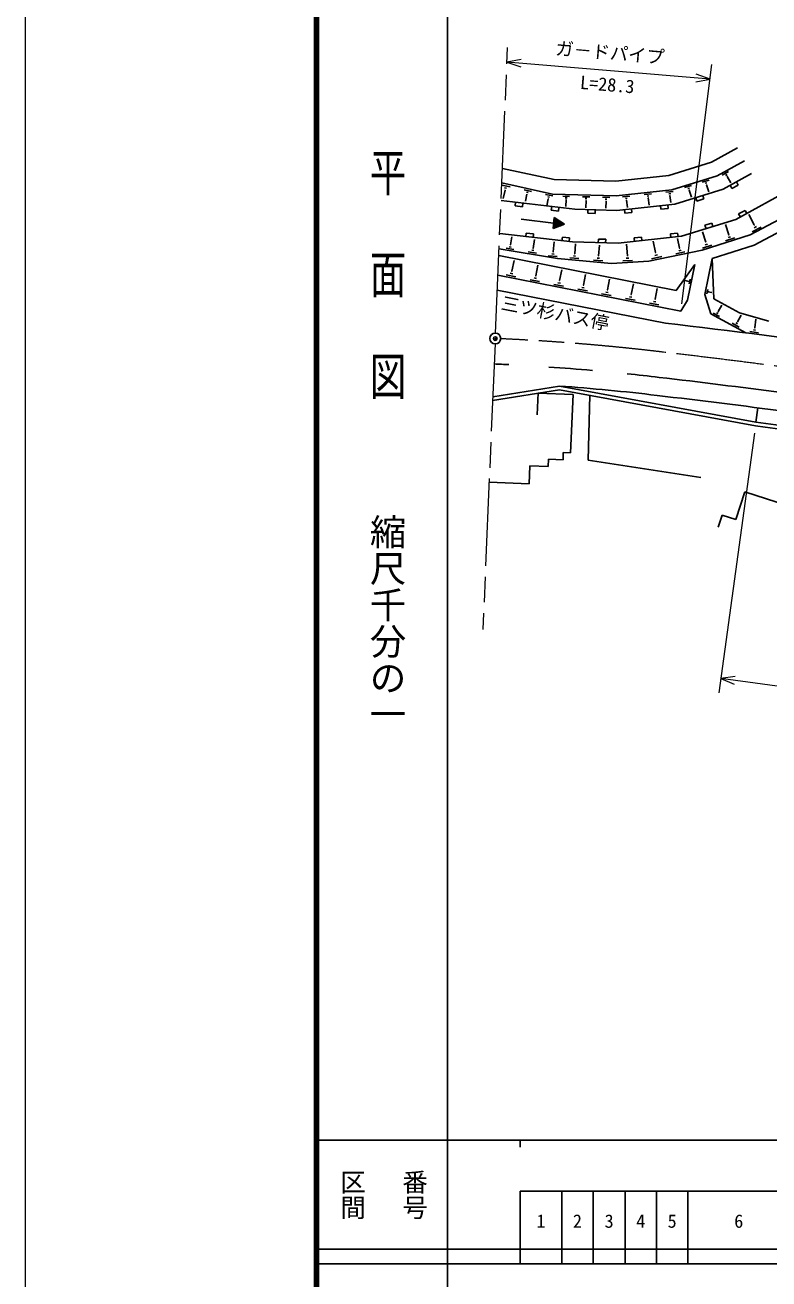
# Model space of a CAD drawing. Units: millimetres, scale not verified. Extents: x 0 to 700000, y -47500 to 447500.
# Drawn here: x 0 to 102141, y 185930 to 358107 of the extents above; entities that cross this region are included whole.
import ezdxf
from ezdxf.enums import TextEntityAlignment as Align

# ---------------------------------------------------------------- set-up
doc = ezdxf.new("R2010")
doc.units = ezdxf.units.MM
doc.header["$LTSCALE"] = 1000
doc.header["$PDMODE"] = 32
doc.header["$PDSIZE"] = 500
doc.linetypes.add('CHAIN', pattern=[18.5, 12, -1.5, 3.5, -1.5])
doc.layers.add('作業レイヤ1', color=7, linetype='Continuous', lineweight=13)
doc.layers.add('作業ﾚｲﾔ1', color=7, linetype='Continuous', lineweight=25)
doc.styles.add('@ＭＳ ゴシック', font='')
doc.styles.add('ＭＳ ゴシック', font='')
doc.styles.get('@ＭＳ ゴシック').set_extended_font_data('@MS Gothic')
doc.styles.get('ＭＳ ゴシック').set_extended_font_data('MS Gothic')

msp = doc.modelspace()

# ---------------------------------------------------------------- linework, layer by layer
at = {"layer": '作業レイヤ1'}
msp.add_lwpolyline([(0, -47500), (700000, -47500), (700000, 447500), (0, 447500)], close=True, dxfattribs=at)
at = {"layer": '作業ﾚｲﾔ1', "lineweight": 140}
msp.add_line((40000, 380000), (40000, 20000), dxfattribs=at)
at = {"layer": '作業ﾚｲﾔ1'}
for p, q in [((58000, 370000), (58000, 20000)), ((94272, 339273), (97823, 341230)), ((88399, 337468), (94272, 339273)), ((95056, 337421), (98788, 339478)), ((65554, 338410), (72673, 336894)), ((81102, 336662), (88399, 337468)), ((95729, 337507), (96605, 337989)), ((95841, 335570), (99753, 337726)), ((96178, 337469), (96397, 337589)), ((65457, 336131), (66598, 335888)), ((65486, 336465), (72435, 334900)), ((65824, 335754), (66109, 335694)), ((72673, 336894), (81102, 336662)), ((88806, 335501), (95056, 337421)), ((90571, 335782), (91526, 336075)), ((92960, 336516), (93916, 336810)), ((93392, 336387), (93631, 336461)), ((93555, 336176), (93615, 336194)), ((93585, 336185), (93879, 335229)), ((96381, 337295), (96436, 337325)), ((96408, 337310), (96891, 336434)), ((96804, 336101), (97045, 335663)), ((97045, 335663), (97921, 336146)), ((97921, 336146), (97680, 336584)), ((65906, 335439), (65657, 334270)), ((65870, 335447), (65942, 335431)), ((68527, 335477), (69526, 335264)), ((68920, 334871), (68715, 333909)), ((68849, 335147), (69098, 335094)), ((68889, 334878), (68952, 334864)), ((71456, 334853), (72454, 334640)), ((71849, 334247), (71644, 333285)), ((71777, 334524), (72027, 334470)), ((71817, 334254), (71880, 334241)), ((72435, 334900), (81185, 334659)), ((73844, 334611), (74768, 334586)), ((74184, 334371), (74415, 334364)), ((74264, 334137), (74322, 334136)), ((74293, 334137), (74268, 333209)), ((76538, 334537), (77538, 334509)), ((76906, 334277), (77156, 334270)), ((76993, 334024), (77055, 334022)), ((79287, 334461), (80287, 334433)), ((79655, 334201), (79905, 334194)), ((81185, 334659), (88806, 335501)), ((82041, 334502), (83035, 334612)), ((82441, 334294), (82690, 334322)), ((82562, 334056), (82624, 334063)), ((82593, 334060), (82703, 333066)), ((85023, 334831), (86017, 334941)), ((85423, 334624), (85672, 334652)), ((85544, 334386), (85606, 334393)), ((85575, 334389), (85685, 333395)), ((88005, 335161), (88999, 335271)), ((88405, 334954), (88653, 334981)), ((88526, 334716), (88588, 334722)), ((88557, 334719), (88667, 333725)), ((89213, 333534), (95841, 335570)), ((91002, 335653), (91241, 335726)), ((91165, 335441), (91225, 335460)), ((91195, 335451), (91489, 334495)), ((92113, 334425), (92259, 333947)), ((92259, 333947), (93215, 334241)), ((93215, 334241), (93068, 334718)), ((105233, 335607), (97606, 331405)), ((65367, 334011), (75479, 332815)), ((67354, 333776), (67295, 333280)), ((67295, 333280), (68288, 333162)), ((68288, 333162), (68347, 333659)), ((72319, 333189), (72260, 332692)), ((72260, 332692), (73253, 332575)), ((73253, 332575), (73312, 333072)), ((75479, 332815), (81268, 332656)), ((77024, 334023), (76996, 333024)), ((77296, 332765), (77282, 332265)), ((78282, 332238), (78296, 332738)), ((79742, 333948), (79804, 333946)), ((79773, 333947), (79745, 332948)), ((81268, 332656), (89213, 333534)), ((82289, 332768), (82343, 332271)), ((82343, 332271), (83337, 332381)), ((83337, 332381), (83282, 332878)), ((87258, 333318), (87313, 332821)), ((87313, 332821), (88307, 332931)), ((88307, 332931), (88252, 333428)), ((98861, 332667), (97985, 332185)), ((99102, 332229), (98861, 332667)), ((99543, 329287), (106400, 332915)), ((68114, 331451), (72583, 330922)), ((72495, 330177), (72671, 331667)), ((74073, 330746), (72495, 330177)), ((73547, 330557), (72554, 330674)), ((73757, 330632), (72565, 330773)), ((73968, 330708), (72577, 330873)), ((73979, 330808), (72589, 330972)), ((73792, 330930), (72601, 331071)), ((73606, 331053), (72612, 331171)), ((73419, 331176), (72624, 331270)), ((73232, 331299), (72636, 331369)), ((73045, 331422), (72648, 331468)), ((72858, 331544), (72659, 331568)), ((72671, 331667), (74073, 330746)), ((77282, 332265), (78282, 332238)), ((97606, 331405), (90129, 329108)), ((94312, 330916), (93356, 330622)), ((93356, 330622), (93503, 330144)), ((94459, 330438), (94312, 330916)), ((96621, 329309), (96177, 330704)), ((97985, 332185), (98226, 331747)), ((100121, 330667), (99368, 332090)), ((100082, 330647), (100159, 330688)), ((100126, 327899), (107181, 331631)), ((75152, 328323), (65175, 329471)), ((66670, 327914), (66854, 329026)), ((68813, 329555), (68756, 329059)), ((69807, 329441), (68813, 329555)), ((69750, 328944), (69807, 329441)), ((72705, 330253), (72507, 330277)), ((72916, 330329), (72519, 330376)), ((73126, 330405), (72530, 330475)), ((73336, 330481), (72542, 330575)), ((73781, 328984), (73724, 328487)), ((74774, 328869), (73781, 328984)), ((74717, 328373), (74774, 328869)), ((90129, 329108), (81454, 328149)), ((84637, 329004), (83643, 328894)), ((83643, 328894), (83698, 328397)), ((84692, 328507), (84637, 329004)), ((89607, 329553), (88613, 329443)), ((88613, 329443), (88668, 328946)), ((89662, 329056), (89607, 329553)), ((92977, 327196), (99543, 329287)), ((93456, 328310), (93004, 329729)), ((96195, 328483), (97447, 328882)), ((96565, 328946), (96878, 329046)), ((96582, 329296), (96661, 329321)), ((99830, 329722), (101066, 330376)), ((100130, 330276), (100439, 330440)), ((65086, 327382), (73093, 326057)), ((66057, 327475), (67109, 327301)), ((66495, 327673), (66758, 327629)), ((66637, 327920), (66703, 327909)), ((69565, 327184), (69847, 327137)), ((69718, 327449), (69788, 327437)), ((69753, 327443), (69956, 328669)), ((72519, 326983), (72643, 328321)), ((81454, 328149), (75152, 328323)), ((75473, 326709), (75597, 328047)), ((78727, 328724), (78713, 328224)), ((79726, 328697), (78727, 328724)), ((78759, 326426), (78895, 327886)), ((79712, 328197), (79726, 328697)), ((82702, 326441), (82604, 328025)), ((85643, 325687), (92977, 327196)), ((86573, 326868), (86252, 328429)), ((89848, 327461), (89573, 328796)), ((89755, 327115), (90069, 327180)), ((89808, 327453), (89887, 327469)), ((93024, 327473), (94292, 327877)), ((93398, 327942), (93716, 328043)), ((93416, 328297), (93496, 328322)), ((94368, 326065), (100126, 327899)), ((65047, 326463), (89400, 321681)), ((66854, 324316), (67145, 325796)), ((69096, 326972), (70224, 326785)), ((71845, 326424), (73078, 326310)), ((72336, 326690), (72644, 326661)), ((72480, 326987), (72557, 326980)), ((73093, 326057), (80506, 325369)), ((74799, 326150), (76032, 326035)), ((75290, 326415), (75598, 326387)), ((75434, 326713), (75511, 326706)), ((78061, 325847), (79339, 325728)), ((78570, 326122), (78889, 326092)), ((78719, 326430), (78799, 326423)), ((80506, 325369), (85643, 325687)), ((82061, 325716), (83428, 325800)), ((82552, 326089), (82894, 326110)), ((82659, 326438), (82745, 326444)), ((86013, 326018), (87423, 326308)), ((86469, 326479), (86822, 326552)), ((86529, 326859), (86617, 326877)), ((89349, 326705), (90604, 326963)), ((93340, 321112), (94368, 326065)), ((94368, 326065), (94573, 320516)), ((64932, 323757), (90040, 318827)), ((66068, 323789), (67382, 323531)), ((66625, 324020), (66954, 323956)), ((66813, 324324), (66895, 324308)), ((70130, 323673), (70421, 325153)), ((73406, 323030), (73697, 324509)), ((76682, 322387), (76973, 323866)), ((89400, 321681), (91981, 325216)), ((91981, 325216), (90972, 320351)), ((69344, 323145), (70658, 322887)), ((69901, 323377), (70230, 323312)), ((70089, 323681), (70171, 323665)), ((72620, 322502), (73934, 322244)), ((73177, 322734), (73506, 322669)), ((73365, 323038), (73447, 323022)), ((76453, 322090), (76782, 322026)), ((76641, 322395), (76723, 322379)), ((79958, 321743), (80249, 323223)), ((83234, 321100), (83525, 322580)), ((90941, 322957), (90657, 323016)), ((90937, 322938), (90945, 322976)), ((91077, 322850), (91108, 323002)), ((91181, 322591), (91307, 323198)), ((64846, 321719), (87948, 317183)), ((75896, 321859), (77210, 321601)), ((79172, 321216), (80486, 320958)), ((79730, 321447), (80058, 321383)), ((79917, 321751), (79999, 321735)), ((82449, 320572), (83762, 320314)), ((83006, 320804), (83334, 320739)), ((83193, 321108), (83275, 321092)), ((86469, 320465), (86551, 320449)), ((86510, 320457), (86801, 321936)), ((90972, 320351), (90040, 318827)), ((94176, 318448), (93340, 321112)), ((93615, 321207), (93738, 321799)), ((93810, 321398), (93840, 321546)), ((93969, 321423), (93977, 321460)), ((93973, 321442), (94299, 321374)), ((94573, 320516), (98113, 318607)), ((85725, 319929), (87038, 319671)), ((86282, 320161), (86610, 320096)), ((95375, 318079), (94491, 318561)), ((95164, 318481), (94943, 318601)), ((95201, 318747), (95146, 318777)), ((95174, 318762), (95656, 319648)), ((98113, 318607), (102141, 317455)), ((98956, 315844), (94176, 318448)), ((98053, 316620), (97077, 317152)), ((97820, 317064), (97576, 317197)), ((97861, 317358), (97800, 317391)), ((97831, 317374), (98330, 318291)), ((100206, 316528), (100361, 317706)), ((99541, 316018), (100715, 315863)), ((100020, 316254), (100314, 316215)), ((100169, 316533), (100242, 316523)), ((64224, 307072), (73390, 308544)), ((100360, 303569), (73390, 308544)), ((64202, 306562), (73384, 308036)), ((70324, 304587), (70452, 307585)), ((70451, 307565), (75246, 307362)), ((100283, 303074), (73384, 308036)), ((75246, 307362), (74907, 299369)), ((77543, 307269), (77339, 298347)), ((100615, 305552), (100360, 303569)), ((71867, 298497), (71825, 297498)), ((71867, 298497), (73865, 298412)), ((73908, 299412), (73865, 298412)), ((73908, 299412), (74907, 299369)), ((77339, 298347), (92813, 295978)), ((69327, 297604), (69222, 295126)), ((69327, 297604), (71825, 297498)), ((69222, 295126), (63727, 295359)), ((98843, 294013), (97609, 290208)), ((98843, 294013), (113112, 289386)), ((95707, 290825), (95165, 289155)), ((95707, 290825), (97609, 290208)), ((40000, 205000), (579000, 205000)), ((68000, 205000), (68000, 204000)), ((68000, 198000), (579000, 198000)), ((68000, 198000), (68000, 188000)), ((73700, 188000), (73700, 198000)), ((78000, 188000), (78000, 198000)), ((82400, 188000), (82400, 198000)), ((86700, 188000), (86700, 198000)), ((91000, 188000), (91000, 198000)), ((40000, 190000), (579000, 190000)), ((40000, 188000), (579000, 188000))]:
    msp.add_line(p, q, dxfattribs=at)
at = {"layer": '作業ﾚｲﾔ1', "linetype": 'CHAIN', "lineweight": 13}
for p, q in [((64595, 315814), (66260, 355029)), ((64531, 314315), (62867, 275101))]:
    msp.add_line(p, q, dxfattribs=at)
at = {"layer": '作業ﾚｲﾔ1', "lineweight": 13}
for p, q in [((68143, 353385), (66175, 353031)), ((94051, 350689), (66175, 353031)), ((66175, 353031), (68056, 352353)), ((90165, 319819), (94301, 352673)), ((94051, 350689), (92169, 351366)), ((92082, 350334), (94051, 350689)), ((100147, 302084), (95267, 266416)), ((97522, 268648), (95538, 268397)), ((117207, 265433), (95538, 268397)), ((95538, 268397), (97382, 267623))]:
    msp.add_line(p, q, dxfattribs=at)
at = {"layer": '作業ﾚｲﾔ1'}
msp.add_circle((64563, 315065), 750, dxfattribs=at)
for centre, radius, start, end in [((-64446, -981531), 1307624, 80.91823, 83.30737), ((51840, 15335), 296500, 87.17899, 87.56932), ((51840, 15335), 296500, 84.95669, 86.11615), ((51840, 15335), 296500, 83.17594, 84.02913), ((51840, 15335), 294000, 83.17594, 85.79657), ((-64446, -981531), 1300124, 82.56183, 83.30755), ((-64446, -981531), 1297624, 81.72512, 83.30737), ((-64446, -981531), 1295124, 81.72512, 82.69266), ((-64446, -981531), 1295624, 81.72512, 82.69205)]:
    msp.add_arc(centre, radius, start, end, dxfattribs=at)
at = {"layer": '作業ﾚｲﾔ1', "linetype": 'CHAIN', "lineweight": 13}
for centre, radius, start, end in [((51840, 15335), 300000, 83.17671, 87.42608), ((-64446, -981531), 1303624, 81.06585, 83.30737)]:
    msp.add_arc(centre, radius, start, end, dxfattribs=at)
at = {"layer": '作業ﾚｲﾔ1'}
msp.add_point((64563, 315065), dxfattribs=at)

# ---------------------------------------------------------------- texts
at = {"layer": '作業ﾚｲﾔ1', "style": 'ＭＳ ゴシック'}
msp.add_text('ガ－ドパイプ', height=1833, rotation=355.198, dxfattribs=at).set_placement((80197, 352856), align=Align.BOTTOM_CENTER)
at = {"layer": '作業ﾚｲﾔ1', "style": '@ＭＳ ゴシック'}
msp.add_text('L=28.3', height=1833, rotation=355.198, dxfattribs=at).set_placement((80029, 350863), align=Align.TOP_CENTER)
at = {"layer": '作業ﾚｲﾔ1', "style": '@ＭＳ ゴシック', "width": 1.4}
msp.add_text('平  面  図', height=3666, rotation=270, dxfattribs=at).set_placement((49777, 306475), align=Align.MIDDLE_RIGHT)
at = {"layer": '作業ﾚｲﾔ1'}
for s, height, rotation, style, p in [('三ツ杉バス停', 1833, 348.891, 'ＭＳ ゴシック', (72785, 318550)), ('区間', 2566, 270, '@ＭＳ ゴシック', (45000, 197500)), ('番号', 2566, 270, '@ＭＳ ゴシック', (53500, 197500))]:
    msp.add_text(s, height=height, rotation=rotation, dxfattribs=dict(at, style=style)).set_placement(p, align=Align.MIDDLE_CENTER)
at = {"layer": '作業ﾚｲﾔ1', "style": '@ＭＳ ゴシック'}
msp.add_text('縮尺千分の一', height=3666, rotation=270, dxfattribs=at).set_placement((49777, 261030), align=Align.MIDDLE_RIGHT)
at = {"layer": '作業ﾚｲﾔ1', "style": 'ＭＳ ゴシック'}
for s, p in [('1', (70850, 192405)), ('2', (75850, 192405)), ('3', (80200, 192405)), ('4', (84550, 192405)), ('5', (88850, 192405)), ('6', (98000, 192405))]:
    msp.add_text(s, height=1833, dxfattribs=at).set_placement(p, align=Align.BOTTOM_CENTER)

doc.saveas('drawing.dxf')
